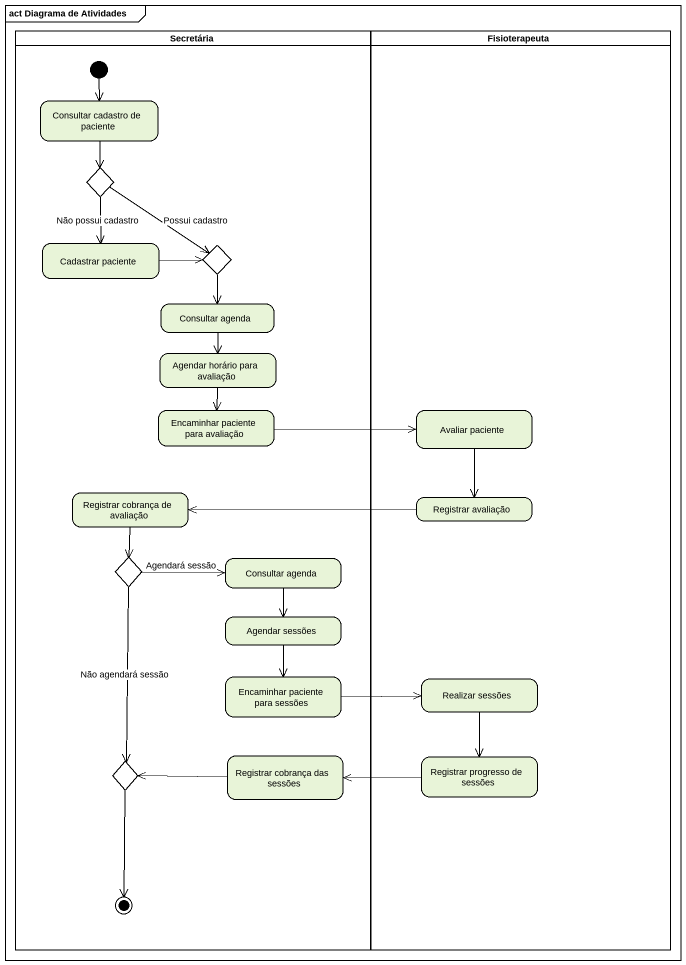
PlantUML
@startuml
mainframe act Diagrama de Atividades
hide empty description
state Secretária <<partition>> {
  state "Consultar cadastro de paciente" as Consultar_cadastro_de
  state choice1 <<choice>>
  state "Cadastrar paciente" as Cadastrar_paciente
  state choice2 <<choice>>
  state "Consultar agenda" as Consultar_agenda
  state "Agendar horário para avaliação" as Agendar_horário_para
  state "Encaminhar paciente para avaliação" as Encaminhar_paciente_para
  state "Registrar cobrança de avaliação" as Registrar_cobrança_de
  state choice3 <<choice>>
  state "Consultar agenda" as Consultar_agenda_2
  state "Agendar sessões" as Agendar_sessões
  state "Encaminhar paciente para sessões" as Encaminhar_paciente_para_2
  state "Registrar cobrança das sessões" as Registrar_cobrança_das
  state choice4 <<choice>>
  [*] --> Consultar_cadastro_de
  choice4 --> [*]
}
state Fisioterapeuta <<partition>> {
  state "Avaliar paciente" as Avaliar_paciente
  state "Registrar avaliação" as Registrar_avaliação
  state "Realizar sessões" as Realizar_sessões
  state "Registrar progresso de sessões" as Registrar_progresso_de
}
Consultar_cadastro_de --> choice1
choice1 --> Cadastrar_paciente : Não possui cadastro
choice1 --> choice2 : Possui cadastro
Cadastrar_paciente -right-> choice2
choice2 --> Consultar_agenda
Consultar_agenda --> Agendar_horário_para
Agendar_horário_para --> Encaminhar_paciente_para
Encaminhar_paciente_para -right-> Avaliar_paciente
Avaliar_paciente --> Registrar_avaliação
Registrar_cobrança_de --> choice3
Registrar_avaliação -left-> Registrar_cobrança_de
choice3 -right-> Consultar_agenda_2 : Agendará sessão
choice3 --> choice4 : Não agendará sessão
Consultar_agenda_2 --> Agendar_sessões
Agendar_sessões --> Encaminhar_paciente_para_2
Encaminhar_paciente_para_2 -right-> Realizar_sessões
Realizar_sessões --> Registrar_progresso_de
Registrar_cobrança_das -left-> choice4
Registrar_progresso_de -left-> Registrar_cobrança_das
@enduml
